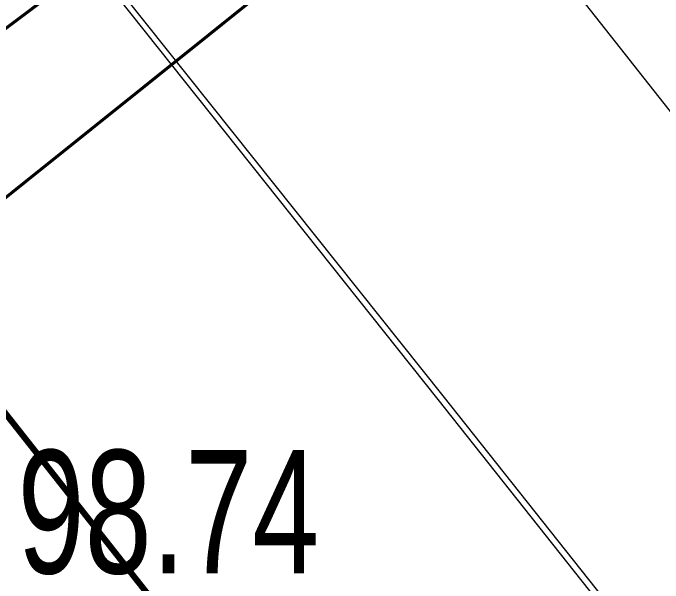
# Model space of a CAD drawing. Header units: metres. Extents: x 431006 to 434411, y 2469261 to 2473208.
# Drawn here: x 432048.82 to 432069.91, y 2472793.28 to 2472811.77 of the extents above; entities that cross this region are included whole.
import ezdxf
from ezdxf.enums import TextEntityAlignment as Align

# ---------------------------------------------------------------- set-up
doc = ezdxf.new("R2010")
doc.units = ezdxf.units.M
doc.header["$MEASUREMENT"] = 0
for name, color, linetype, lineweight in [('1', 8, 'Continuous', 18), ('CAO DO', 8, 'Continuous', 18), ('cau-ks', 8, 'Continuous', 18), ('duong dat-ks', 8, 'Continuous', 18), ('duong nhua-ks', 8, 'Continuous', 18)]:
    doc.layers.add(name, color=color, linetype=linetype, lineweight=lineweight)
doc.styles.add('ks_ten cong trinh', font='')
doc.styles.get("Standard").update_dxf_attribs({"font": 'arial.ttf'})
doc.styles.get('ks_ten cong trinh').set_extended_font_data('.VnArial')

msp = doc.modelspace()

# ---------------------------------------------------------------- linework, layer by layer
at = {"layer": 'cau-ks', "color": 9, "lineweight": 0, "const_width": 0.1}
msp.add_lwpolyline([(432061.34, 2472820.859), (432041.858, 2472806.218), (432044.671, 2472802.651), (432063.808, 2472817.981)], close=True, dxfattribs=at)
at = {"layer": 'duong dat-ks', "color": 9, "lineweight": 0}
msp.add_lwpolyline([(431759.341, 2473182.729), (431762.54, 2473178.71), (431868.624, 2473044.478), (431907.129, 2472995.726), (431993.64, 2472885.895), (432062.608, 2472799.231), (432123.94, 2472721.873), (432139.497, 2472701.822), (432269.994, 2472537.032), (432384.616, 2472392.47), (432415.679, 2472353.287), (432453.675, 2472305.337), (432467.205, 2472288.46), (432486.332, 2472261.965), (432520.677, 2472215.464), (432618.033, 2472083.966)], dxfattribs=at)
at = {"layer": 'duong dat-ks', "color": 9, "lineweight": 0, "const_width": 0.2}
msp.add_lwpolyline([(431750.303, 2473175.939), (431753.687, 2473171.688), (431865.295, 2473031.146), (431898.27, 2472988.711), (431985.192, 2472879.228), (432053.742, 2472792.224), (432115.049, 2472714.899), (432130.603, 2472694.851), (432261.135, 2472530.016), (432375.762, 2472385.449), (432406.823, 2472346.267), (432444.839, 2472298.294), (432458.353, 2472281.437), (432477.677, 2472256.793), (432514.286, 2472210.783), (432613.885, 2472078.647)], dxfattribs=at)
at = {"layer": 'duong nhua-ks', "color": 9, "lineweight": 0}
for points in [[(431768.699, 2473189.76), (431771.707, 2473185.981), (431877.803, 2473051.733), (431916.302, 2473002.989), (432003.232, 2472893.496), (432071.787, 2472806.486), (432133.147, 2472729.094), (432148.705, 2472709.04), (432279.166, 2472544.295), (432393.784, 2472399.739), (432424.847, 2472360.555), (432462.824, 2472312.629), (432476.376, 2472295.727), (432495.726, 2472271.05), (432532.313, 2472225.067), (432589.836, 2472152.166), (432622.021, 2472111.726), (432671.347, 2472049.877), (432701.082, 2472013.155), (432742.129, 2471964.288), (432766.57, 2471936.884), (432780.902, 2471921.416), (432805.527, 2471895.79), (432839.902, 2471861.362)], [(431759.501, 2473182.85), (431762.697, 2473178.835), (431868.781, 2473044.602), (431907.286, 2472995.85), (431993.735, 2472885.939), (432062.765, 2472799.355), (432124.098, 2472721.996), (432139.654, 2472701.945), (432270.151, 2472537.156), (432384.773, 2472392.594), (432415.835, 2472353.411), (432453.832, 2472305.462), (432467.365, 2472288.582), (432486.493, 2472262.083), (432520.838, 2472215.584), (432578.325, 2472138.591), (432609.269, 2472096.569), (432652.433, 2472039.07), (432685.845, 2471995.022), (432726.438, 2471947.185), (432760.113, 2471909.72), (432795.021, 2471873.554)]]:
    msp.add_lwpolyline(points, dxfattribs=at)

# ---------------------------------------------------------------- texts
at = {"layer": '1', "color": 9, "linetype": 'Continuous', "style": 'ks_ten cong trinh'}
msp.add_text('§\xadêng bª t«ng', height=4, rotation=308.3287, dxfattribs=at).set_placement((432049.438, 2472782.144), align=Align.CENTER)
at = {"layer": 'CAO DO', "color": 9, "lineweight": 0, "width": 0.7}
msp.add_text('98.74', height=4, dxfattribs=at).set_placement((432048.97, 2472793.591, 98.739))

doc.saveas('drawing.dxf')
